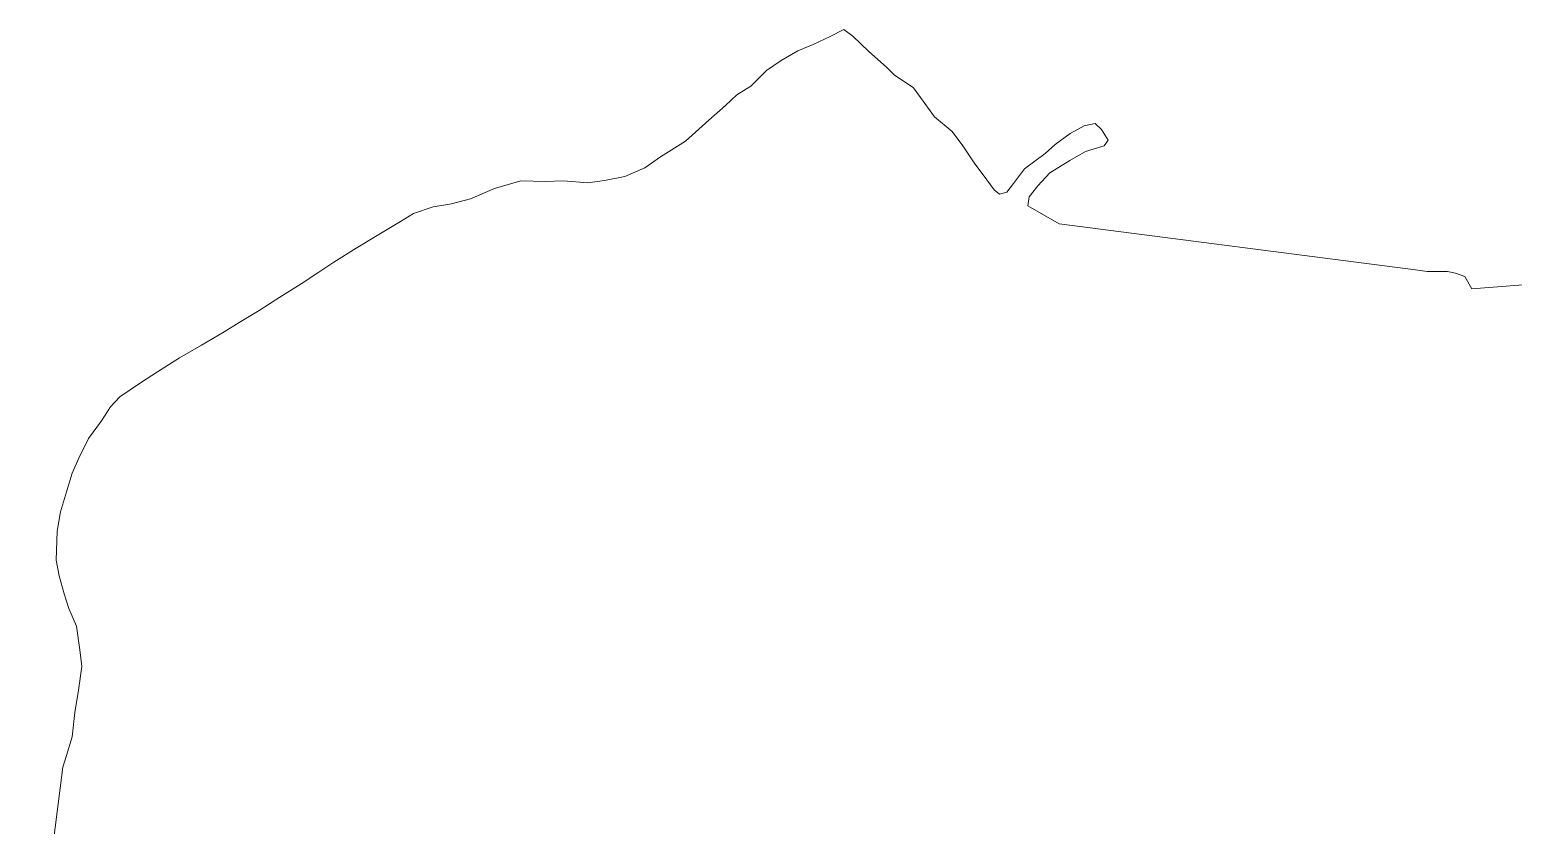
# Model space of a CAD drawing. Header units: millimetres. Extents: x 617751 to 636088, y 68402 to 77988.
# Drawn here: x 617753 to 621879, y 72727 to 74942 of the extents above; entities that cross this region are included whole.
import ezdxf

# ---------------------------------------------------------------- set-up
doc = ezdxf.new("R2010")
doc.units = ezdxf.units.MM
doc.header["$LTSCALE"] = 3
doc.header["$MEASUREMENT"] = 0
doc.layers.add('BAIRRO', color=30, linetype='Continuous')

msp = doc.modelspace()

# ---------------------------------------------------------------- linework, layer by layer
at = {"layer": 'BAIRRO', "lineweight": 20}
msp.add_lwpolyline([(621965.7, 74236.5), (621764, 74220), (621744.3, 74254.9), (621718.3, 74263.7), (621695.5, 74268.4), (621639.4, 74268.3), (621606.5, 74272.8), (620615.7, 74401.6), (620528.7, 74451.6), (620532.7, 74476.6), (620556.7, 74506.6), (620589.7, 74543.6), (620645.7, 74577.6), (620688.7, 74602.6), (620740.7, 74618.6), (620751.7, 74633.6), (620733.7, 74663.6), (620715.7, 74680.6), (620685.7, 74673.6), (620646.7, 74652.6), (620604.7, 74621.6), (620576.7, 74596.6), (620519.7, 74554.6), (620488.7, 74513.6), (620470.7, 74489.6), (620449.7, 74483.6), (620434.7, 74495.6), (620414.7, 74523.6), (620379.7, 74570.6), (620347.7, 74618.6), (620318.7, 74658.6), (620268.7, 74698.6), (620210.7, 74779.6), (620156.7, 74815.6), (620135.7, 74837.6), (620086.7, 74880.6), (620041.7, 74923.6), (620016.7, 74941.6), (619978.7, 74922.6), (619931.7, 74900.6), (619888.7, 74882.6), (619842.7, 74855.6), (619801.7, 74827.6), (619758.7, 74784.6), (619719.7, 74760.6), (619687.7, 74730.6), (619641.7, 74689.6), (619576.7, 74631.6), (619506.7, 74587.6), (619463.7, 74556.6), (619407.7, 74532.6), (619355.7, 74522.4), (619351.7, 74521.6), (619304.7, 74515.6), (619237.7, 74520.6), (619186.7, 74518.6), (619118.7, 74520.6), (619045.7, 74499.6), (618978.7, 74470.6), (618925.7, 74456.6), (618874.7, 74448.6), (618819.7, 74429.6), (618783.7, 74407.6), (618718.7, 74368.6), (618660.7, 74333.6), (618598.7, 74294.6), (618556.7, 74266.6), (618507.7, 74234.6), (618448.7, 74197.6), (618390.7, 74159.6), (618335.7, 74126.6), (618293.7, 74100.6), (618230.7, 74063.6), (618169.7, 74028.6), (618107.7, 73989.6), (618060.7, 73958.6), (618003.7, 73919.6), (617977.7, 73891.6), (617952.7, 73852.6), (617916.7, 73803.6), (617889.7, 73749.6), (617870.7, 73707.6), (617854.7, 73655.6), (617838.7, 73599.6), (617828.7, 73545.6), (617826.7, 73465.6), (617834.7, 73421.6), (617848.7, 73371.6), (617861.7, 73330.6), (617882.7, 73281.6), (617891.7, 73215.6), (617897.7, 73169.6), (617888.7, 73103.6), (617878.7, 73041.6), (617870.7, 72973.6), (617854.7, 72921.6), (617844.7, 72889.6), (617752.7, 72166.6)], dxfattribs=at)

doc.saveas('drawing.dxf')
